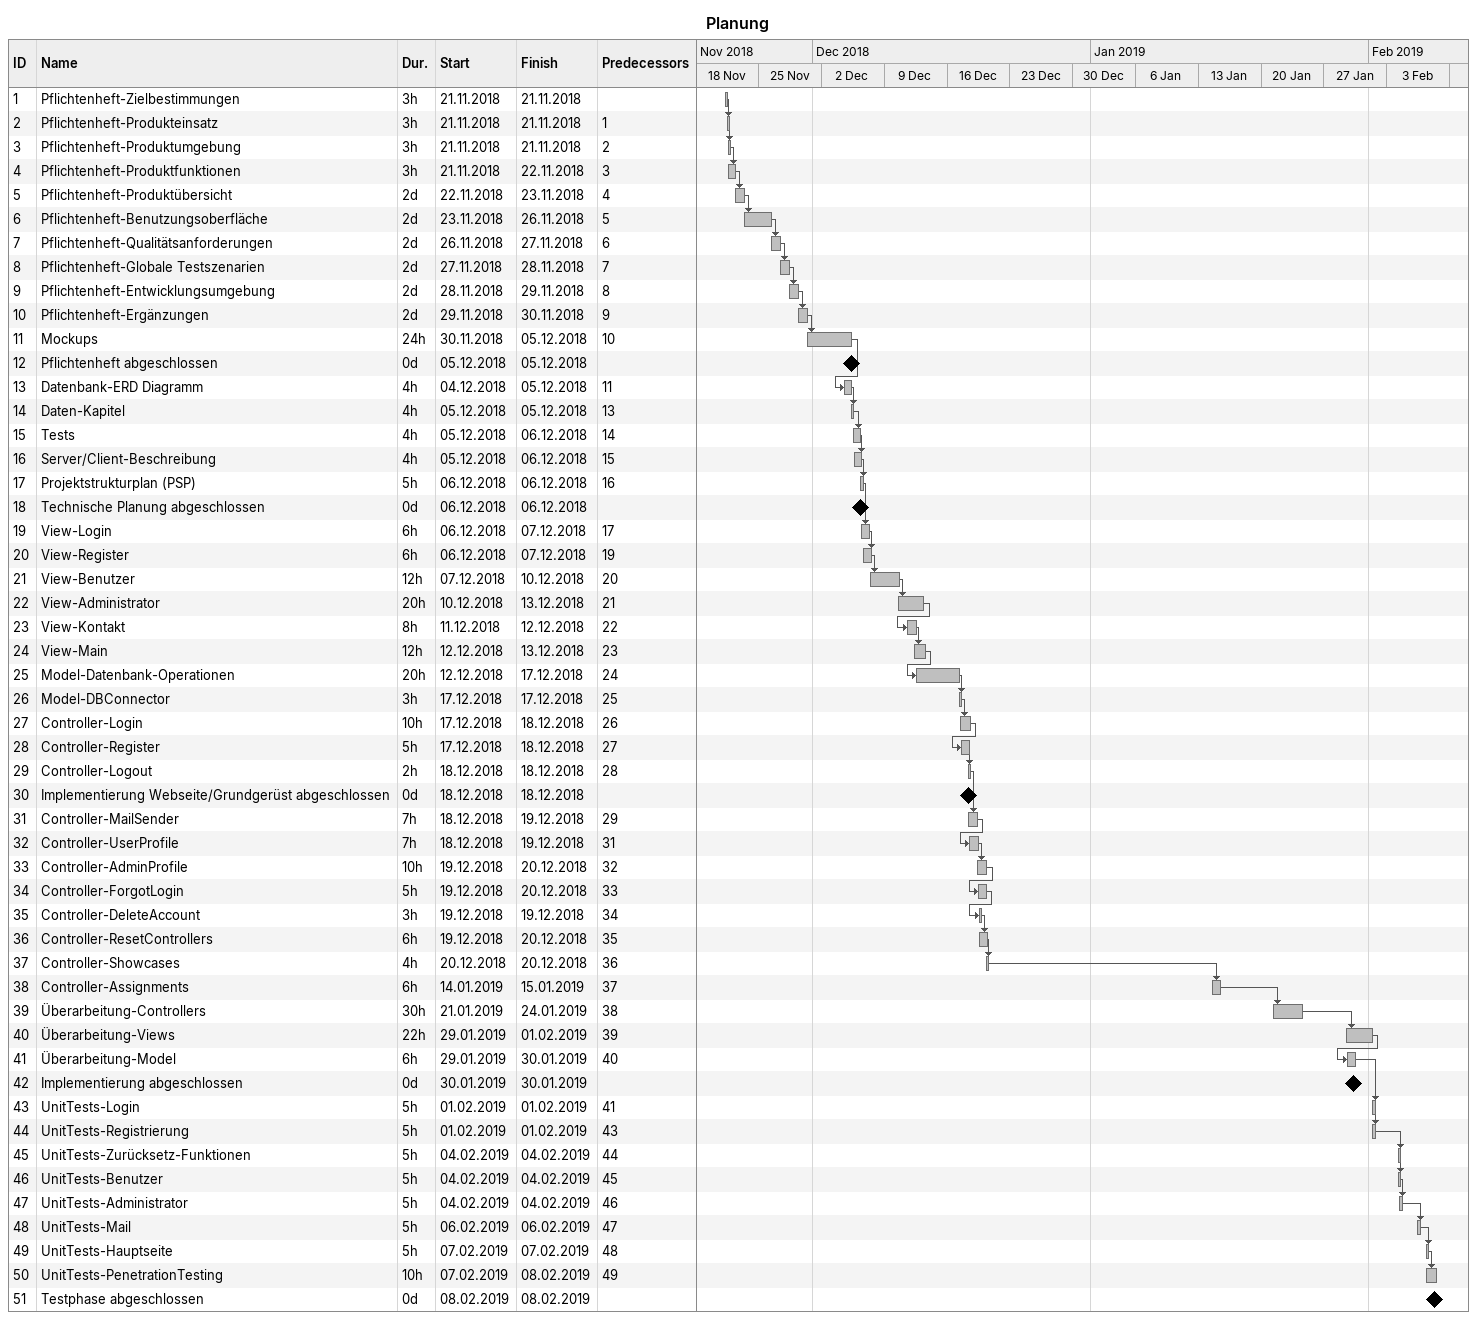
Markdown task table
Planung

| ID | Task | Duration | Start | Finish | Predecessors |
|---|---|---|---|---|---|
| 1 | Pflichtenheft-Zielbestimmungen | 3h | 2018-11-21 | 2018-11-21 |  |
| 2 | Pflichtenheft-Produkteinsatz | 3h | 2018-11-21 | 2018-11-21 | 1 |
| 3 | Pflichtenheft-Produktumgebung | 3h | 2018-11-21 | 2018-11-21 | 2 |
| 4 | Pflichtenheft-Produktfunktionen | 3h | 2018-11-21 | 2018-11-22 | 3 |
| 5 | Pflichtenheft-Produktübersicht | 2d | 2018-11-22 | 2018-11-23 | 4 |
| 6 | Pflichtenheft-Benutzungsoberfläche | 2d | 2018-11-23 | 2018-11-26 | 5 |
| 7 | Pflichtenheft-Qualitätsanforderungen | 2d | 2018-11-26 | 2018-11-27 | 6 |
| 8 | Pflichtenheft-Globale Testszenarien | 2d | 2018-11-27 | 2018-11-28 | 7 |
| 9 | Pflichtenheft-Entwicklungsumgebung | 2d | 2018-11-28 | 2018-11-29 | 8 |
| 10 | Pflichtenheft-Ergänzungen | 2d | 2018-11-29 | 2018-11-30 | 9 |
| 11 | Mockups | 24h | 2018-11-30 | 2018-12-05 | 10 |
| 12 | Pflichtenheft abgeschlossen | 0d | 2018-12-05 | 2018-12-05 |  |
| 13 | Datenbank-ERD Diagramm | 4h | 2018-12-04 | 2018-12-05 | 11 |
| 14 | Daten-Kapitel | 4h | 2018-12-05 | 2018-12-05 | 13 |
| 15 | Tests | 4h | 2018-12-05 | 2018-12-06 | 14 |
| 16 | Server/Client-Beschreibung | 4h | 2018-12-05 | 2018-12-06 | 15 |
| 17 | Projektstrukturplan (PSP) | 5h | 2018-12-06 | 2018-12-06 | 16 |
| 18 | Technische Planung abgeschlossen | 0d | 2018-12-06 | 2018-12-06 |  |
| 19 | View-Login | 6h | 2018-12-06 | 2018-12-07 | 17 |
| 20 | View-Register | 6h | 2018-12-06 | 2018-12-07 | 19 |
| 21 | View-Benutzer | 12h | 2018-12-07 | 2018-12-10 | 20 |
| 22 | View-Administrator | 20h | 2018-12-10 | 2018-12-13 | 21 |
| 23 | View-Kontakt | 8h | 2018-12-11 | 2018-12-12 | 22 |
| 24 | View-Main | 12h | 2018-12-12 | 2018-12-13 | 23 |
| 25 | Model-Datenbank-Operationen | 20h | 2018-12-12 | 2018-12-17 | 24 |
| 26 | Model-DBConnector | 3h | 2018-12-17 | 2018-12-17 | 25 |
| 27 | Controller-Login | 10h | 2018-12-17 | 2018-12-18 | 26 |
| 28 | Controller-Register | 5h | 2018-12-17 | 2018-12-18 | 27 |
| 29 | Controller-Logout | 2h | 2018-12-18 | 2018-12-18 | 28 |
| 30 | Implementierung Webseite/Grundgerüst abgeschlossen | 0d | 2018-12-18 | 2018-12-18 |  |
| 31 | Controller-MailSender | 7h | 2018-12-18 | 2018-12-19 | 29 |
| 32 | Controller-UserProfile | 7h | 2018-12-18 | 2018-12-19 | 31 |
| 33 | Controller-AdminProfile | 10h | 2018-12-19 | 2018-12-20 | 32 |
| 34 | Controller-ForgotLogin | 5h | 2018-12-19 | 2018-12-20 | 33 |
| 35 | Controller-DeleteAccount | 3h | 2018-12-19 | 2018-12-19 | 34 |
| 36 | Controller-ResetControllers | 6h | 2018-12-19 | 2018-12-20 | 35 |
| 37 | Controller-Showcases | 4h | 2018-12-20 | 2018-12-20 | 36 |
| 38 | Controller-Assignments | 6h | 2019-01-14 | 2019-01-15 | 37 |
| 39 | Überarbeitung-Controllers | 30h | 2019-01-21 | 2019-01-24 | 38 |
| 40 | Überarbeitung-Views | 22h | 2019-01-29 | 2019-02-01 | 39 |
| 41 | Überarbeitung-Model | 6h | 2019-01-29 | 2019-01-30 | 40 |
| 42 | Implementierung abgeschlossen | 0d | 2019-01-30 | 2019-01-30 |  |
| 43 | UnitTests-Login | 5h | 2019-02-01 | 2019-02-01 | 41 |
| 44 | UnitTests-Registrierung | 5h | 2019-02-01 | 2019-02-01 | 43 |
| 45 | UnitTests-Zurücksetz-Funktionen | 5h | 2019-02-04 | 2019-02-04 | 44 |
| 46 | UnitTests-Benutzer | 5h | 2019-02-04 | 2019-02-04 | 45 |
| 47 | UnitTests-Administrator | 5h | 2019-02-04 | 2019-02-04 | 46 |
| 48 | UnitTests-Mail | 5h | 2019-02-06 | 2019-02-06 | 47 |
| 49 | UnitTests-Hauptseite | 5h | 2019-02-07 | 2019-02-07 | 48 |
| 50 | UnitTests-PenetrationTesting | 10h | 2019-02-07 | 2019-02-08 | 49 |
| 51 | Testphase abgeschlossen | 0d | 2019-02-08 | 2019-02-08 |  |
